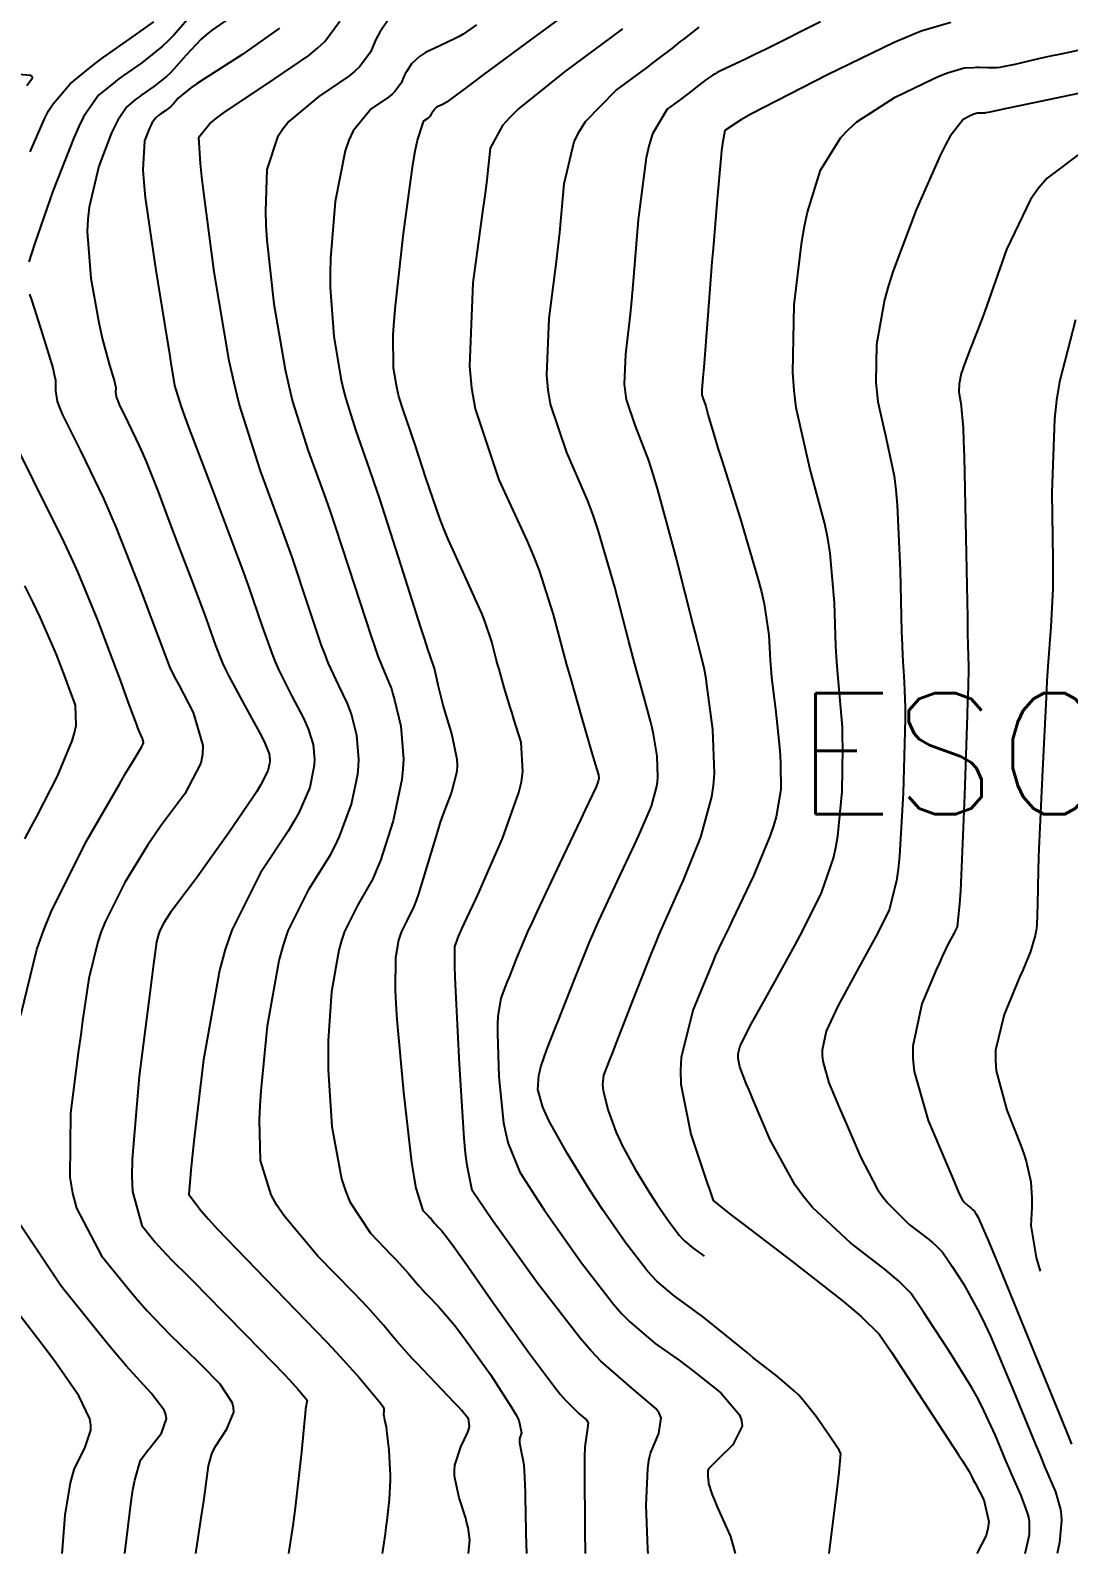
# Model space of a CAD drawing. Header units: metres. Extents: x 837476 to 838477, y 1189012 to 1191014.
# Drawn here: x 838289.4 to 838366.5, y 1189013.9 to 1189127 of the extents above; entities that cross this region are included whole.
import ezdxf

# ---------------------------------------------------------------- set-up
doc = ezdxf.new("R2010")
doc.units = ezdxf.units.M
doc.header["$LTSCALE"] = 0.3
doc.layers.add('COTAS 10', color=1, linetype='Continuous')
doc.layers.add('COTAS INT', color=252, linetype='Continuous')
doc.layers.add('PTOBLIGADO', color=90, linetype='Continuous', lineweight=30)
doc.styles.get("Standard").update_dxf_attribs({"font": 'simplex.shx'})

msp = doc.modelspace()

# ---------------------------------------------------------------- linework, layer by layer
at = {"layer": 'COTAS 10'}
for points in [[(838335.282, 1189013.872), (838335.262, 1189014.206), (838335.138, 1189017.472), (838335.247, 1189020.166), (838335.334, 1189020.773), (838335.447, 1189021.319), (838336.061, 1189022.792), (838336.251, 1189023.948), (838336.097, 1189024.295), (838335.853, 1189024.653), (838334.224, 1189026.045), (838331.777, 1189028.151), (838331.018, 1189028.96), (838330.223, 1189029.867), (838327.056, 1189033.959), (838324.246, 1189037.894), (838323.675, 1189038.702), (838323.195, 1189039.389), (838322.21, 1189040.85), (838321.823, 1189042.695), (838321.719, 1189043.623), (838321.617, 1189044.731), (838321.262, 1189050.24), (838320.998, 1189055.649), (838320.953, 1189056.695), (838320.921, 1189057.545), (838320.906, 1189058.984), (838320.983, 1189059.175), (838321.008, 1189059.239), (838321.035, 1189059.308), (838321.147, 1189059.595), (838321.325, 1189060.015), (838321.394, 1189060.167), (838321.471, 1189060.335), (838321.82, 1189061.074), (838322.471, 1189062.496), (838322.738, 1189063.095), (838323.042, 1189063.782), (838324.457, 1189067.007), (838325.679, 1189070.419), (838325.863, 1189071.224), (838325.98, 1189071.97), (838325.843, 1189074.158), (838325.301, 1189075.873), (838325.163, 1189076.32), (838325.03, 1189076.755), (838324.59, 1189078.225), (838324.2, 1189079.592), (838324.098, 1189079.962), (838323.998, 1189080.328), (838323.658, 1189081.623), (838323.149, 1189083.153), (838322.943, 1189083.669), (838322.708, 1189084.224), (838321.623, 1189086.561), (838320.414, 1189089.239), (838320.101, 1189090.008), (838319.798, 1189090.791), (838318.782, 1189093.72), (838317.943, 1189096.327), (838317.751, 1189096.907), (838317.577, 1189097.425), (838317.096, 1189098.782), (838316.761, 1189099.849), (838316.678, 1189100.184), (838316.601, 1189100.537), (838316.36, 1189101.955), (838316.344, 1189104.419), (838316.409, 1189105.432), (838316.503, 1189106.588), (838317.094, 1189111.955), (838317.805, 1189117.071), (838317.975, 1189118.069), (838318.134, 1189118.885), (838318.614, 1189120.32), (838318.95, 1189120.55), (838319.018, 1189120.605), (838319.076, 1189120.658), (838319.194, 1189120.819), (838319.255, 1189120.961), (838319.276, 1189121.002), (838319.3, 1189121.042), (838319.4, 1189121.193), (838319.552, 1189121.34), (838319.609, 1189121.379), (838319.671, 1189121.417), (838319.948, 1189121.548), (838320.249, 1189121.687), (838320.328, 1189121.731), (838320.403, 1189121.776), (838320.659, 1189121.956), (838321.737, 1189122.765), (838322.332, 1189123.207), (838323.056, 1189123.742), (838326.74, 1189126.462), (838330.588, 1189129.317)], [(838304.53, 1189128.193), (838302.848, 1189127.034), (838302.447, 1189126.711), (838302.075, 1189126.388), (838300.964, 1189125.214), (838300.029, 1189124.139), (838299.768, 1189123.878), (838299.506, 1189123.632), (838298.551, 1189122.878), (838297.662, 1189122.252), (838297.441, 1189122.088), (838297.231, 1189121.927), (838296.564, 1189121.378), (838295.881, 1189120.382), (838295.66, 1189119.94), (838295.426, 1189119.425), (838294.469, 1189116.966), (838293.744, 1189113.908), (838293.656, 1189113.016), (838293.618, 1189112.104), (838293.887, 1189108.648), (838294.456, 1189105.476), (838294.606, 1189104.743), (838294.754, 1189104.073), (838295.259, 1189102.178), (838295.625, 1189100.963), (838295.685, 1189100.721), (838295.726, 1189100.521), (838295.723, 1189100.142), (838295.789, 1189099.738), (838295.873, 1189099.522), (838295.987, 1189099.262), (838296.634, 1189097.947), (838297.481, 1189096.184), (838297.72, 1189095.64), (838297.962, 1189095.073), (838298.849, 1189092.826), (838299.781, 1189090.353), (838300.05, 1189089.644), (838300.324, 1189088.923), (838301.352, 1189086.232), (838302.269, 1189083.803), (838302.473, 1189083.248), (838302.656, 1189082.745), (838303.133, 1189081.352), (838303.669, 1189080.025), (838303.888, 1189079.563), (838304.137, 1189079.06), (838305.295, 1189076.9), (838306.403, 1189074.869), (838306.621, 1189074.447), (838306.802, 1189074.086), (838307.136, 1189073.288), (838307.172, 1189072.852), (838307.165, 1189072.719), (838307.151, 1189072.58), (838307.036, 1189072.034), (838306.487, 1189070.969), (838306.198, 1189070.504), (838305.851, 1189069.965), (838304.101, 1189067.402), (838302.257, 1189064.797), (838301.849, 1189064.231), (838301.485, 1189063.733), (838300.545, 1189062.493), (838299.958, 1189061.737), (838299.817, 1189061.543), (838299.686, 1189061.355), (838299.292, 1189060.736), (838299.01, 1189060.17), (838298.949, 1189060.017), (838298.895, 1189059.865), (838298.766, 1189059.332), (838298.519, 1189057.48), (838298.392, 1189056.497), (838298.239, 1189055.311), (838297.474, 1189049.332), (838296.937, 1189043.185), (838296.928, 1189041.894), (838296.978, 1189040.781), (838297.665, 1189038.244), (838298.664, 1189037.014), (838298.913, 1189036.724), (838299.149, 1189036.456), (838299.899, 1189035.673), (838301.149, 1189034.434), (838301.7, 1189033.878), (838302.34, 1189033.23), (838305.394, 1189030.122), (838308.302, 1189027.12), (838308.85, 1189026.539), (838309.287, 1189026.067), (838309.94, 1189025.264), (838309.831, 1189024.618), (838309.788, 1189024.245), (838309.739, 1189023.788), (838309.518, 1189021.437), (838309.16, 1189018.131), (838309.026, 1189017.073), (838308.877, 1189015.954), (838308.573, 1189013.872)], [(838363.273, 1189013.872), (838363.599, 1189015.282), (838363.597, 1189016.255), (838363.542, 1189016.563), (838363.462, 1189016.887), (838362.974, 1189018.194), (838362.29, 1189019.738), (838362.088, 1189020.211), (838361.879, 1189020.704), (838361.075, 1189022.649), (838360.037, 1189024.87), (838359.68, 1189025.537), (838359.293, 1189026.227), (838357.643, 1189028.904), (838356.083, 1189031.284), (838355.752, 1189031.786), (838355.465, 1189032.22), (838354.792, 1189033.22), (838353.869, 1189034.132), (838353.423, 1189034.511), (838352.896, 1189034.944), (838350.307, 1189036.965), (838347.491, 1189039.582), (838346.821, 1189040.392), (838346.198, 1189041.239), (838344.342, 1189044.604), (838343.056, 1189047.63), (838342.792, 1189048.262), (838342.568, 1189048.805), (838342.092, 1189050.027), (838341.965, 1189050.659), (838341.962, 1189050.83), (838341.972, 1189051), (838342.121, 1189051.601), (838342.645, 1189052.662), (838342.891, 1189053.123), (838343.181, 1189053.655), (838344.593, 1189056.178), (838346.17, 1189059.041), (838346.564, 1189059.787), (838346.94, 1189060.514), (838348.142, 1189062.971), (838349.036, 1189065.541), (838349.218, 1189066.339), (838349.371, 1189067.173), (838349.684, 1189070.498), (838349.735, 1189073.746), (838349.724, 1189074.533), (838349.7, 1189075.27), (838349.522, 1189077.527), (838349.308, 1189079.778), (838349.261, 1189080.512), (838349.221, 1189081.295), (838349.123, 1189084.522), (838348.806, 1189088.211), (838348.627, 1189089.284), (838348.41, 1189090.379), (838347.297, 1189094.522), (838346.283, 1189098.994), (838346.128, 1189100.296), (838346.027, 1189101.626), (838346.113, 1189106.662), (838346.681, 1189111.369), (838346.883, 1189112.493), (838347.105, 1189113.538), (838348.067, 1189116.662), (838349.583, 1189119.086), (838350.153, 1189119.69), (838350.789, 1189120.264), (838353.628, 1189122.097), (838356.401, 1189123.428), (838356.994, 1189123.687), (838357.512, 1189123.898), (838358.752, 1189124.265), (838359.476, 1189124.302), (838359.668, 1189124.305), (838359.856, 1189124.305), (838360.507, 1189124.281), (838361.198, 1189124.296), (838361.412, 1189124.32), (838361.636, 1189124.354), (838362.527, 1189124.547), (838364.286, 1189124.956), (838365.057, 1189125.124), (838365.952, 1189125.316), (838370.21, 1189126.211)]]:
    msp.add_lwpolyline(points, dxfattribs=at)
at = {"layer": 'COTAS INT'}
for points in [[(838301.556, 1189128.423), (838300.047, 1189126.686), (838299.626, 1189126.264), (838299.202, 1189125.867), (838297.66, 1189124.65), (838296.222, 1189123.639), (838295.866, 1189123.373), (838295.526, 1189123.113), (838294.449, 1189122.226), (838293.346, 1189120.617), (838292.99, 1189119.903), (838292.612, 1189119.072), (838291.066, 1189115.099), (838289.716, 1189111.237), (838289.463, 1189110.476), (838289.262, 1189109.849)], [(838321.927, 1189013.872), (838321.932, 1189013.902), (838322.024, 1189014.875), (838321.895, 1189015.811), (838321.818, 1189016.137), (838321.723, 1189016.491), (838321.233, 1189018.011), (838320.885, 1189019.63), (838320.88, 1189020.047), (838320.914, 1189020.45), (838321.368, 1189021.795), (838321.889, 1189022.879), (838321.966, 1189023.118), (838322.014, 1189023.33), (838321.944, 1189023.877), (838321.409, 1189024.516), (838321.163, 1189024.786), (838320.875, 1189025.096), (838319.485, 1189026.556), (838318.087, 1189028.013), (838317.794, 1189028.322), (838317.542, 1189028.59), (838316.974, 1189029.219), (838316.586, 1189029.685), (838316.298, 1189030.031), (838315.646, 1189030.816), (838314.445, 1189032.147), (838313.949, 1189032.672), (838313.382, 1189033.265), (838310.745, 1189035.974), (838308.205, 1189038.983), (838307.699, 1189039.765), (838307.28, 1189040.525), (838306.478, 1189043.085), (838306.41, 1189046.088), (838306.453, 1189047.127), (838306.522, 1189048.256), (838306.993, 1189053.085), (838307.863, 1189057.94), (838308.183, 1189059.086), (838308.538, 1189060.147), (838310.105, 1189063.261), (838311.675, 1189065.779), (838312.032, 1189066.464), (838312.355, 1189067.143), (838313.24, 1189069.552), (838313.707, 1189071.78), (838313.766, 1189072.346), (838313.795, 1189072.89), (838313.647, 1189074.667), (838313.229, 1189076.229), (838313.088, 1189076.637), (838312.937, 1189077.034), (838312.297, 1189078.376), (838311.515, 1189080.062), (838311.274, 1189080.675), (838311.021, 1189081.352), (838310.019, 1189084.324), (838308.822, 1189087.918), (838308.447, 1189088.986), (838308.053, 1189090.086), (838306.472, 1189094.324), (838304.909, 1189099.295), (838304.526, 1189100.858), (838304.165, 1189102.501), (838303.042, 1189109.106), (838302.269, 1189114.978), (838302.129, 1189116.159), (838302.021, 1189117.147), (838301.899, 1189119.106), (838302.72, 1189120.133), (838303.207, 1189120.534), (838303.806, 1189120.984), (838306.905, 1189123.028), (838310.078, 1189125.194), (838310.722, 1189125.721), (838311.265, 1189126.216), (838312.383, 1189127.742)], [(838316.017, 1189127.913), (838315.354, 1189126.915), (838315.199, 1189126.645), (838315.058, 1189126.378), (838314.654, 1189125.434), (838313.869, 1189124.363), (838313.488, 1189124.016), (838313.035, 1189123.646), (838310.808, 1189122.126), (838308.582, 1189120.284), (838308.129, 1189119.712), (838307.748, 1189119.113), (838306.964, 1189116.722), (838306.849, 1189113.627), (838306.889, 1189112.583), (838306.961, 1189111.459), (838307.481, 1189106.722), (838308.311, 1189101.846), (838308.577, 1189100.633), (838308.86, 1189099.48), (838310.013, 1189095.81), (838311.307, 1189092.28), (838311.678, 1189091.215), (838312.055, 1189090.111), (838313.461, 1189085.81), (838314.697, 1189082.015), (838314.967, 1189081.231), (838315.204, 1189080.563), (838315.798, 1189079.114), (838316.204, 1189078.116), (838316.322, 1189077.732), (838316.443, 1189077.301), (838316.902, 1189075.357), (838317.106, 1189072.908), (838317.066, 1189072.16), (838316.984, 1189071.381), (838316.342, 1189068.311), (838315.384, 1189065.365), (838315.103, 1189064.663), (838314.816, 1189064.011), (838313.723, 1189062.068), (838312.729, 1189060.093), (838312.504, 1189059.42), (838312.301, 1189058.693), (838311.749, 1189055.613), (838311.506, 1189051.99), (838311.497, 1189050.92), (838311.515, 1189049.821), (838311.788, 1189045.613), (838312.494, 1189041.721), (838312.783, 1189040.821), (838313.112, 1189039.998), (838314.642, 1189037.669), (838316.169, 1189036.101), (838316.497, 1189035.757), (838316.784, 1189035.453), (838317.479, 1189034.683), (838317.857, 1189034.228), (838318.024, 1189034.028), (838318.248, 1189033.759), (838318.577, 1189033.394), (838318.723, 1189033.239), (838318.892, 1189033.06), (838319.702, 1189032.216), (838320.88, 1189030.835), (838321.281, 1189030.317), (838321.715, 1189029.74), (838323.556, 1189027.168), (838325.161, 1189024.707), (838325.447, 1189024.201), (838325.664, 1189023.771), (838325.873, 1189022.851), (838325.719, 1189022.397), (838325.708, 1189022.261), (838325.71, 1189022.12), (838325.827, 1189021.573), (838325.998, 1189020.741), (838326.034, 1189020.42), (838326.064, 1189020.06), (838326.13, 1189018.432), (838326.169, 1189016.479), (838326.181, 1189015.913), (838326.195, 1189015.337), (838326.232, 1189013.872)], [(838289.368, 1189118.013), (838290.429, 1189120.488), (838290.746, 1189121.061), (838291.072, 1189121.585), (838292.335, 1189123.073), (838293.822, 1189124.299), (838294.29, 1189124.658), (838294.783, 1189125.025), (838296.768, 1189126.421), (838298.562, 1189127.676)], [(838307.893, 1189127.22), (838305.091, 1189125.223), (838302.335, 1189123.472), (838301.778, 1189123.099), (838301.311, 1189122.775), (838300.371, 1189122.005), (838300.011, 1189121.592), (838299.911, 1189121.491), (838299.81, 1189121.397), (838299.443, 1189121.107), (838299.101, 1189120.866), (838299.016, 1189120.803), (838298.935, 1189120.741), (838298.678, 1189120.53), (838298.416, 1189120.147), (838298.331, 1189119.977), (838298.241, 1189119.779), (838297.873, 1189118.833), (838297.752, 1189116.696), (838297.818, 1189115.747), (838297.927, 1189114.644), (838298.68, 1189109.369), (838299.525, 1189104.211), (838299.693, 1189103.182), (838299.832, 1189102.325), (838300.092, 1189100.672), (838300.572, 1189099.15), (838300.848, 1189098.377), (838301.187, 1189097.452), (838302.931, 1189092.838), (838304.798, 1189087.892), (838305.215, 1189086.757), (838305.588, 1189085.724), (838306.576, 1189082.838), (838307.345, 1189080.688), (838307.581, 1189080.119), (838307.826, 1189079.561), (838308.796, 1189077.638), (838309.67, 1189075.951), (838309.855, 1189075.542), (838310.016, 1189075.158), (838310.391, 1189073.978), (838310.483, 1189072.871), (838310.465, 1189072.533), (838310.429, 1189072.18), (838310.138, 1189070.793), (838309.327, 1189068.921), (838308.961, 1189068.264), (838308.535, 1189067.547), (838306.487, 1189064.453), (838304.347, 1189060.2), (838303.863, 1189058.752), (838303.425, 1189057.187), (838302.238, 1189050.556), (838301.538, 1189044.523), (838301.408, 1189043.334), (838301.306, 1189042.355), (838301.168, 1189040.556), (838302.066, 1189039.329), (838302.616, 1189038.709), (838303.297, 1189037.968), (838306.848, 1189034.279), (838310.596, 1189030.43), (838311.401, 1189029.586), (838312.106, 1189028.84), (838313.812, 1189026.949), (838315.047, 1189025.465), (838315.422, 1189025.013), (838315.584, 1189024.772), (838315.611, 1189024.709), (838315.631, 1189024.649), (838315.638, 1189024.448), (838315.621, 1189024.236), (838315.626, 1189024.169), (838315.635, 1189024.098), (838315.702, 1189023.811), (838315.805, 1189023.277), (838315.838, 1189023.05), (838315.872, 1189022.788), (838316.007, 1189021.559), (838316.099, 1189020.114), (838316.106, 1189019.716), (838316.105, 1189019.319), (838316.032, 1189017.894), (838315.864, 1189016.324), (838315.803, 1189015.836), (838315.736, 1189015.325), (838315.524, 1189013.872)], [(838322.514, 1189127.467), (838321.54, 1189126.779), (838321.25, 1189126.606), (838320.952, 1189126.441), (838319.8, 1189125.91), (838318.744, 1189125.41), (838318.506, 1189125.265), (838318.291, 1189125.116), (838317.708, 1189124.553), (838317.327, 1189123.979), (838317.238, 1189123.824), (838317.156, 1189123.67), (838316.924, 1189123.127), (838316.472, 1189122.51), (838316.253, 1189122.31), (838315.993, 1189122.098), (838314.711, 1189121.223), (838313.358, 1189119.585), (838313.052, 1189118.89), (838312.776, 1189118.092), (838312.029, 1189114.338), (838311.676, 1189110.108), (838311.649, 1189109.008), (838311.652, 1189107.939), (838311.92, 1189104.338), (838312.456, 1189101.191), (838312.628, 1189100.409), (838312.81, 1189099.664), (838313.555, 1189097.296), (838314.562, 1189094.474), (838314.91, 1189093.444), (838315.289, 1189092.305), (838316.904, 1189087.296), (838318.374, 1189082.678), (838318.66, 1189081.787), (838318.893, 1189081.064), (838319.3, 1189079.852), (838319.394, 1189079.561), (838319.43, 1189079.418), (838319.471, 1189079.248), (838319.657, 1189078.409), (838319.948, 1189077.222), (838320.056, 1189076.833), (838320.175, 1189076.417), (838320.704, 1189074.698), (838321.068, 1189072.896), (838321.084, 1189072.429), (838321.062, 1189071.975), (838320.676, 1189070.448), (838320.025, 1189068.766), (838319.835, 1189068.214), (838319.643, 1189067.624), (838318.915, 1189065.182), (838318.216, 1189062.888), (838318.042, 1189062.391), (838317.875, 1189061.954), (838317.341, 1189060.876), (838316.92, 1189060.039), (838316.824, 1189059.754), (838316.738, 1189059.446), (838316.505, 1189058.142), (838316.49, 1189055.723), (838316.542, 1189054.712), (838316.619, 1189053.554), (838317.098, 1189048.142), (838317.708, 1189042.916), (838317.866, 1189041.876), (838318.02, 1189041.013), (838318.539, 1189039.364), (838318.955, 1189038.937), (838319.045, 1189038.843), (838319.123, 1189038.76), (838319.312, 1189038.55), (838319.416, 1189038.426), (838319.461, 1189038.371), (838319.522, 1189038.298), (838319.612, 1189038.198), (838319.652, 1189038.156), (838319.698, 1189038.107), (838319.919, 1189037.877), (838320.382, 1189037.296), (838320.581, 1189037.025), (838320.811, 1189036.707), (838321.898, 1189035.164), (838323.37, 1189033.068), (838323.842, 1189032.4), (838324.343, 1189031.696), (838326.386, 1189028.839), (838328.32, 1189026.251), (838328.752, 1189025.715), (838329.139, 1189025.258), (838330.161, 1189024.263), (838330.697, 1189023.805), (838330.777, 1189023.688), (838330.828, 1189023.573), (838330.765, 1189023.193), (838330.579, 1189021.807), (838330.552, 1189021.058), (838330.536, 1189020.151), (838330.565, 1189015.558), (838330.595, 1189013.872)], [(838333.359, 1189127.162), (838332.613, 1189126.604), (838329.063, 1189123.974), (838325.65, 1189121.209), (838324.99, 1189120.566), (838324.454, 1189119.977), (838323.546, 1189118.291), (838323.286, 1189115.944), (838323.158, 1189114.937), (838323.006, 1189113.775), (838322.252, 1189108.291), (838321.995, 1189102.096), (838322.156, 1189100.486), (838322.416, 1189098.921), (838324.195, 1189093.651), (838326.294, 1189089.093), (838326.758, 1189087.977), (838327.17, 1189086.924), (838328.231, 1189083.651), (838328.995, 1189080.739), (838329.22, 1189079.914), (838329.45, 1189079.081), (838330.328, 1189076.006), (838331.077, 1189073.447), (838331.226, 1189072.94), (838331.35, 1189072.52), (838331.586, 1189071.73), (838331.603, 1189071.461), (838331.588, 1189071.37), (838331.566, 1189071.271), (838331.416, 1189070.852), (838330.874, 1189069.69), (838330.604, 1189069.122), (838330.283, 1189068.448), (838328.69, 1189065.128), (838327.022, 1189061.601), (838326.653, 1189060.798), (838326.325, 1189060.07), (838325.474, 1189058.065), (838324.941, 1189056.696), (838324.812, 1189056.369), (838324.692, 1189056.064), (838324.325, 1189055.15), (838324.111, 1189053.785), (838324.087, 1189053.196), (838324.079, 1189052.516), (838324.176, 1189049.296), (838324.536, 1189045.887), (838324.694, 1189045.087), (838324.877, 1189044.35), (838325.746, 1189042.211), (838327.075, 1189040.125), (838327.547, 1189039.422), (838328.065, 1189038.665), (838330.313, 1189035.479), (838332.699, 1189032.405), (838333.305, 1189031.72), (838333.886, 1189031.105), (838335.786, 1189029.483), (838337.594, 1189028.219), (838338.118, 1189027.83), (838338.652, 1189027.424), (838340.664, 1189025.817), (838342.067, 1189024.18), (838342.218, 1189023.754), (838342.265, 1189023.341), (838341.574, 1189021.948), (838340.466, 1189020.877), (838340.25, 1189020.667), (838340.074, 1189020.493), (838339.765, 1189020.178), (838339.724, 1189020.083), (838339.717, 1189020.049), (838339.711, 1189020.011), (838339.703, 1189019.846), (838339.714, 1189019.615), (838339.72, 1189019.536), (838339.727, 1189019.45), (838339.761, 1189019.088), (838340.035, 1189018.236), (838340.193, 1189017.842), (838340.387, 1189017.38), (838341.384, 1189015.142), (838341.746, 1189013.872)], [(838348.721, 1189013.872), (838349.246, 1189018.025), (838349.37, 1189019.059), (838349.467, 1189019.897), (838349.587, 1189021.304), (838349.495, 1189021.484), (838349.457, 1189021.549), (838349.414, 1189021.621), (838349.215, 1189021.934), (838348.849, 1189022.476), (838348.701, 1189022.692), (838348.533, 1189022.937), (838347.754, 1189024.057), (838346.761, 1189025.305), (838346.458, 1189025.631), (838346.141, 1189025.947), (838344.895, 1189027.016), (838343.48, 1189028.115), (838343.058, 1189028.45), (838342.622, 1189028.799), (838340.939, 1189030.173), (838339.29, 1189031.499), (838338.875, 1189031.818), (838338.479, 1189032.116), (838337.202, 1189033.018), (838335.941, 1189034.095), (838335.555, 1189034.503), (838335.153, 1189034.958), (838333.569, 1189036.999), (838331.884, 1189039.437), (838331.419, 1189040.142), (838330.955, 1189040.862), (838329.282, 1189043.571), (838327.93, 1189046.006), (838327.668, 1189046.552), (838327.455, 1189047.042), (838327.089, 1189048.352), (838327.159, 1189049.382), (838327.221, 1189049.697), (838327.301, 1189050.025), (838327.743, 1189051.316), (838328.401, 1189052.953), (838328.616, 1189053.498), (838328.847, 1189054.084), (838329.802, 1189056.536), (838330.931, 1189059.308), (838331.272, 1189060.097), (838331.624, 1189060.895), (838332.997, 1189063.854), (838334.267, 1189066.542), (838334.555, 1189067.17), (838334.814, 1189067.747), (838335.521, 1189069.41), (838335.903, 1189070.789), (838335.959, 1189071.187), (838335.993, 1189071.592), (838335.935, 1189073.112), (838335.664, 1189074.746), (838335.564, 1189075.222), (838335.453, 1189075.709), (838334.964, 1189077.555), (838334.292, 1189079.966), (838334.067, 1189080.809), (838333.824, 1189081.728), (838332.804, 1189085.68), (838331.57, 1189089.919), (838331.192, 1189091.019), (838330.798, 1189092.088), (838329.244, 1189095.68), (838328.034, 1189099.266), (838327.857, 1189100.33), (838327.748, 1189101.426), (838327.923, 1189105.642), (838328.472, 1189109.864), (838328.599, 1189110.964), (838328.715, 1189112.033), (838329.044, 1189115.642), (838329.789, 1189118.784), (838330.168, 1189119.557), (838330.621, 1189120.289), (838332.88, 1189122.587), (838335.191, 1189124.299), (838335.677, 1189124.662), (838336.096, 1189124.977), (838337.053, 1189125.715), (838337.68, 1189126.214), (838337.891, 1189126.378), (838338.118, 1189126.554), (838339.074, 1189127.285)], [(838348.083, 1189127.688), (838344.03, 1189125.661), (838343.201, 1189125.25), (838342.499, 1189124.905), (838341.024, 1189124.205), (838340.408, 1189123.912), (838340.248, 1189123.824), (838340.093, 1189123.733), (838339.571, 1189123.379), (838339.127, 1189123.04), (838339.022, 1189122.958), (838338.924, 1189122.882), (838338.633, 1189122.651), (838338.189, 1189122.308), (838337.995, 1189122.162), (838337.77, 1189121.994), (838336.698, 1189121.2), (838335.592, 1189119.37), (838335.346, 1189118.548), (838335.125, 1189117.59), (838334.542, 1189112.993), (838334.145, 1189108.121), (838334.04, 1189106.99), (838333.939, 1189105.953), (838333.593, 1189102.993), (838333.5, 1189100.757), (838333.558, 1189100.175), (838333.652, 1189099.611), (838334.294, 1189097.708), (838335.301, 1189095.082), (838335.626, 1189094.062), (838335.97, 1189092.914), (838337.377, 1189087.708), (838338.625, 1189082.81), (838338.869, 1189081.857), (838339.068, 1189081.078), (838339.421, 1189079.719), (838339.557, 1189078.879), (838339.621, 1189078.427), (838339.695, 1189077.88), (838340.057, 1189075.114), (838340.183, 1189071.826), (838340.109, 1189070.951), (838339.989, 1189070.09), (838339.161, 1189067.108), (838338.122, 1189064.526), (838337.868, 1189063.918), (838337.629, 1189063.356), (838336.888, 1189061.713), (838336.072, 1189059.868), (838335.786, 1189059.18), (838335.474, 1189058.414), (838334.13, 1189055.006), (838332.874, 1189051.769), (838332.618, 1189051.11), (838332.401, 1189050.555), (838331.95, 1189049.412), (838331.889, 1189048.724), (838331.918, 1189048.456), (838331.967, 1189048.155), (838332.311, 1189046.789), (838332.911, 1189045.149), (838333.121, 1189044.675), (838333.351, 1189044.194), (838334.339, 1189042.383), (838335.398, 1189040.655), (838335.671, 1189040.225), (838335.937, 1189039.817), (838336.825, 1189038.518), (838337.607, 1189037.511), (838337.806, 1189037.286), (838337.996, 1189037.085), (838338.619, 1189036.553), (838339.249, 1189036.108), (838339.445, 1189035.961)], [(838357.765, 1189127.636), (838355.545, 1189126.98), (838354.618, 1189126.602), (838353.555, 1189126.138), (838348.591, 1189123.754), (838343.863, 1189121.329), (838342.95, 1189120.839), (838342.209, 1189120.429), (838340.96, 1189119.603), (838340.794, 1189118.633), (838340.736, 1189118.131), (838340.673, 1189117.528), (838340.397, 1189114.509), (838340.094, 1189110.851), (838340.013, 1189109.845), (838339.933, 1189108.843), (838339.656, 1189105.25), (838339.431, 1189102.324), (838339.385, 1189101.743), (838339.346, 1189101.261), (838339.263, 1189100.344), (838339.252, 1189100.087), (838339.259, 1189100.02), (838339.27, 1189099.955), (838339.344, 1189099.736), (838339.465, 1189099.411), (838339.506, 1189099.279), (838339.55, 1189099.129), (838339.736, 1189098.436), (838340.225, 1189096.772), (838340.46, 1189096.01), (838340.738, 1189095.117), (838342.104, 1189090.804), (838343.435, 1189086.327), (838343.691, 1189085.331), (838343.899, 1189084.441), (838344.244, 1189082.104), (838344.339, 1189080.227), (838344.388, 1189079.626), (838344.448, 1189078.99), (838344.749, 1189076.4), (838345.032, 1189073.8), (838345.081, 1189073.159), (838345.117, 1189072.551), (838345.141, 1189070.636), (838344.791, 1189068.623), (838344.592, 1189067.954), (838344.348, 1189067.235), (838343.096, 1189064.236), (838341.8, 1189061.47), (838341.529, 1189060.9), (838341.295, 1189060.414), (838340.766, 1189059.363), (838340.264, 1189058.281), (838340.047, 1189057.776), (838339.798, 1189057.181), (838338.616, 1189054.289), (838337.737, 1189050.756), (838337.678, 1189049.757), (838337.7, 1189048.75), (838338.443, 1189045.038), (838339.467, 1189041.989), (838339.666, 1189041.4), (838339.828, 1189040.921), (838340.106, 1189040.112), (838341.024, 1189039.366), (838341.589, 1189038.927), (838342.289, 1189038.387), (838345.941, 1189035.597), (838349.696, 1189032.666), (838350.461, 1189032.038), (838351.107, 1189031.489), (838352.446, 1189030.165), (838353.349, 1189028.827), (838353.72, 1189028.269), (838354.143, 1189027.628), (838356.105, 1189024.635), (838357.969, 1189021.775), (838358.329, 1189021.217), (838358.622, 1189020.762), (838359.119, 1189019.965), (838359.322, 1189019.564), (838359.43, 1189019.358), (838359.56, 1189019.11), (838360.218, 1189017.873), (838360.571, 1189016.233), (838360.51, 1189015.732), (838360.379, 1189015.21), (838359.698, 1189013.872)], [(838289.128, 1189122.958), (838289.545, 1189123.532), (838289.511, 1189123.632), (838289.414, 1189123.708), (838288.524, 1189123.77)], [(838369.381, 1189122.806), (838363.928, 1189121.671), (838362.87, 1189121.45), (838362.008, 1189121.269), (838360.529, 1189120.953), (838360.343, 1189120.912), (838360.296, 1189120.905), (838360.251, 1189120.9), (838360.106, 1189120.897), (838359.97, 1189120.902), (838359.93, 1189120.902), (838359.89, 1189120.901), (838359.739, 1189120.893), (838359.479, 1189120.817), (838359.37, 1189120.772), (838359.246, 1189120.718), (838358.665, 1189120.439), (838357.714, 1189119.2), (838357.356, 1189118.54), (838356.957, 1189117.743), (838355.175, 1189113.721), (838353.479, 1189109.195), (838353.134, 1189108.081), (838352.844, 1189107.027), (838352.244, 1189103.721), (838352.196, 1189100.908), (838352.252, 1189100.165), (838352.339, 1189099.438), (838352.906, 1189096.941), (838353.539, 1189093.95), (838353.667, 1189092.911), (838353.776, 1189091.781), (838354.001, 1189086.941), (838354.103, 1189082.363), (838354.134, 1189081.399), (838354.167, 1189080.566), (838354.296, 1189078.653), (838354.369, 1189076.74), (838354.366, 1189075.907), (838354.353, 1189074.942), (838354.226, 1189070.36), (838353.95, 1189065.724), (838353.844, 1189064.724), (838353.725, 1189063.847), (838353.188, 1189061.707), (838352.443, 1189060.2), (838352.193, 1189059.723), (838351.925, 1189059.219), (838350.797, 1189057.184), (838349.684, 1189055.151), (838349.424, 1189054.649), (838349.185, 1189054.174), (838348.498, 1189052.678), (838348.195, 1189051.285), (838348.199, 1189050.874), (838348.24, 1189050.452), (838348.703, 1189048.84), (838349.495, 1189046.973), (838349.742, 1189046.391), (838350.003, 1189045.782), (838351.046, 1189043.345), (838352.286, 1189040.983), (838352.67, 1189040.419), (838353.072, 1189039.895), (838354.673, 1189038.332), (838356.096, 1189037.221), (838356.386, 1189036.983), (838356.63, 1189036.775), (838357.138, 1189036.274), (838357.508, 1189035.724), (838357.666, 1189035.486), (838357.848, 1189035.21), (838358.705, 1189033.902), (838359.892, 1189031.74), (838360.281, 1189030.926), (838360.697, 1189030.018), (838362.419, 1189025.96), (838364.05, 1189021.971), (838364.409, 1189021.107), (838364.727, 1189020.346), (838365.538, 1189018.466), (838365.917, 1189017.155), (838365.962, 1189016.754), (838365.981, 1189016.336), (838365.835, 1189014.687), (838365.659, 1189013.872)], [(838367.612, 1189118.108), (838364.911, 1189116.08), (838364.268, 1189115.325), (838363.67, 1189114.486), (838361.892, 1189110.758), (838360.581, 1189107.034), (838360.278, 1189106.197), (838360.002, 1189105.444), (838359.221, 1189103.429), (838358.72, 1189102.132), (838358.62, 1189101.832), (838358.536, 1189101.557), (838358.375, 1189100.779), (838358.365, 1189100.19), (838358.377, 1189100.035), (838358.395, 1189099.882), (838358.514, 1189099.359), (838358.667, 1189097.52), (838358.707, 1189096.539), (838358.747, 1189095.352), (838358.879, 1189089.359), (838358.985, 1189083.431), (838359.007, 1189082.285), (838359.026, 1189081.354), (838359.069, 1189079.78), (838359.037, 1189078.21), (838359.008, 1189077.281), (838358.972, 1189076.138), (838358.769, 1189070.223), (838358.53, 1189064.274), (838358.47, 1189063.109), (838358.414, 1189062.153), (838358.234, 1189060.443), (838358.041, 1189060.052), (838357.976, 1189059.928), (838357.906, 1189059.798), (838357.614, 1189059.27), (838357.11, 1189058.225), (838356.907, 1189057.769), (838356.677, 1189057.24), (838355.616, 1189054.726), (838354.932, 1189051.58), (838354.939, 1189050.652), (838355.032, 1189049.701), (838356.079, 1189046.059), (838357.408, 1189042.91), (838357.679, 1189042.269), (838357.908, 1189041.727), (838358.385, 1189040.603), (838358.609, 1189040.177), (838358.678, 1189040.076), (838358.751, 1189039.981), (838359.039, 1189039.699), (838359.296, 1189039.499), (838359.348, 1189039.456), (838359.392, 1189039.418), (838359.484, 1189039.328), (838359.551, 1189039.229), (838359.579, 1189039.186), (838359.612, 1189039.136), (838359.766, 1189038.9), (838360.491, 1189037.254), (838360.882, 1189036.315), (838361.357, 1189035.166), (838363.763, 1189029.272), (838366.222, 1189023.239), (838366.73, 1189022.002)], [(838289.329, 1189107.457), (838289.487, 1189106.957), (838290.295, 1189104.458), (838291.044, 1189101.971), (838291.166, 1189101.477), (838291.25, 1189101.067), (838291.245, 1189100.29), (838291.38, 1189099.463), (838291.552, 1189099.022), (838291.784, 1189098.489), (838293.109, 1189095.797), (838294.818, 1189092.256), (838295.291, 1189091.187), (838295.765, 1189090.08), (838297.477, 1189085.762), (838298.865, 1189082.061), (838299.134, 1189081.342), (838299.353, 1189080.757), (838299.73, 1189079.749), (838300.031, 1189079.144), (838300.202, 1189078.813), (838300.411, 1189078.411), (838301.484, 1189076.366), (838302.194, 1189073.913), (838302.174, 1189073.253), (838302.059, 1189072.602), (838300.865, 1189070.32), (838299.081, 1189067.955), (838298.596, 1189067.252), (838298.114, 1189066.528), (838296.404, 1189063.738), (838294.967, 1189060.863), (838294.658, 1189060.085), (838294.387, 1189059.316), (838293.728, 1189056.603), (838293.27, 1189053.451), (838293.126, 1189052.405), (838292.975, 1189051.283), (838292.365, 1189046.603), (838292.318, 1189041.83), (838292.521, 1189040.649), (838292.818, 1189039.529), (838294.671, 1189035.994), (838296.952, 1189033.185), (838297.519, 1189032.524), (838298.058, 1189031.913), (838299.769, 1189030.127), (838301.265, 1189028.682), (838301.667, 1189028.287), (838302.065, 1189027.893), (838303.46, 1189026.49), (838304.363, 1189025.117), (838304.451, 1189024.744), (838304.468, 1189024.373), (838303.943, 1189023.058), (838303.137, 1189021.86), (838302.977, 1189021.563), (838302.845, 1189021.282), (838302.596, 1189020.392), (838302.347, 1189018.511), (838302.215, 1189017.605), (838302.056, 1189016.531), (838301.651, 1189013.872)], [(838367.014, 1189105.534), (838365.832, 1189100.933), (838365.619, 1189099.565), (838365.455, 1189098.155), (838365.272, 1189092.724), (838365.343, 1189087.724), (838365.34, 1189086.586), (838365.326, 1189085.556), (838365.19, 1189082.724), (838364.969, 1189079.796), (838364.902, 1189078.704), (838364.832, 1189077.49), (838364.556, 1189072.09), (838364.323, 1189066.788), (838364.281, 1189065.635), (838364.248, 1189064.619), (838364.207, 1189062.09), (838364.138, 1189060.56), (838364.086, 1189060.175), (838364.021, 1189059.806), (838363.668, 1189058.609), (838363.098, 1189057.229), (838362.895, 1189056.744), (838362.673, 1189056.214), (838361.711, 1189053.928), (838361.082, 1189051.27), (838361.07, 1189050.505), (838361.129, 1189049.728), (838361.926, 1189046.818), (838362.962, 1189044.183), (838363.17, 1189043.579), (838363.345, 1189043.03), (838363.696, 1189041.5), (838363.775, 1189040.285), (838363.778, 1189039.934), (838363.775, 1189039.577), (838363.695, 1189038.235), (838364.103, 1189035.861), (838364.407, 1189034.853)], [(838288.69, 1189053.874), (838289.878, 1189058.766), (838290.366, 1189060.154), (838290.924, 1189061.556), (838293.515, 1189066.74), (838295.999, 1189071.031), (838296.49, 1189071.871), (838296.895, 1189072.559), (838297.646, 1189073.784), (838297.774, 1189074.029), (838297.786, 1189074.099), (838297.789, 1189074.169), (838297.713, 1189074.432), (838297.476, 1189074.983), (838297.378, 1189075.235), (838297.264, 1189075.531), (838296.735, 1189076.959), (838295.998, 1189078.96), (838295.754, 1189079.616), (838295.494, 1189080.317), (838294.409, 1189083.219), (838292.94, 1189086.76), (838292.438, 1189087.864), (838291.894, 1189089.022), (838289.584, 1189093.647), (838287.581, 1189097.716)], [(838288.981, 1189066.973), (838289.433, 1189067.812), (838289.876, 1189068.648), (838291.401, 1189071.644), (838292.498, 1189074.263), (838292.672, 1189074.861), (838292.789, 1189075.403), (838292.741, 1189076.903), (838292.273, 1189078.174), (838292.125, 1189078.573), (838291.969, 1189078.993), (838291.34, 1189080.676), (838290.116, 1189083.441), (838289.585, 1189084.541), (838288.971, 1189085.787)], [(838296.402, 1189013.872), (838296.871, 1189017.733), (838297.006, 1189018.596), (838297.138, 1189019.323), (838297.58, 1189020.803), (838298.072, 1189021.47), (838298.234, 1189021.683), (838298.407, 1189021.908), (838299.127, 1189022.826), (838299.493, 1189023.889), (838299.443, 1189024.206), (838299.328, 1189024.533), (838298.366, 1189025.794), (838296.495, 1189027.819), (838295.807, 1189028.627), (838295.045, 1189029.543), (838291.677, 1189033.743), (838288.657, 1189038.278)], [(838291.758, 1189013.872), (838291.767, 1189014.151), (838291.961, 1189016.733), (838292.357, 1189019.119), (838292.507, 1189019.679), (838292.675, 1189020.195), (838293.426, 1189021.693), (838293.887, 1189023.03), (838293.872, 1189023.444), (838293.794, 1189023.877), (838292.995, 1189025.601), (838291.302, 1189028.01), (838290.66, 1189028.875), (838289.943, 1189029.827), (838286.729, 1189033.98)]]:
    msp.add_lwpolyline(points, dxfattribs=at)

# ---------------------------------------------------------------- texts
at = {"layer": 'PTOBLIGADO', "insert": (838346.158, 1189092.807), "char_height": 9, "width": 511.02313, "attachment_point": 1}
msp.add_mtext('     GRUPO 26\\PESCALA: 1:2000\\P', dxfattribs=at)

doc.saveas('drawing.dxf')
